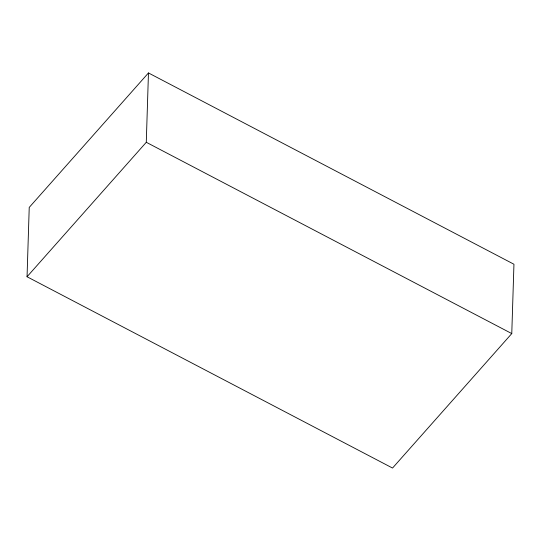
<?xml version="1.0" encoding="UTF-8"?>
<svg xmlns="http://www.w3.org/2000/svg" width="541" height="541" viewBox="0 0 541 541"><rect width="100%" height="100%" fill="white"/><g stroke="black" fill="none" stroke-linecap="round" stroke-linejoin="round"><path stroke-width="0.81" d="M27.05 276.755L29.228 207.413L148.464 72.947L513.95 264.245L511.772 333.587L392.536 468.053L27.05 276.755L146.28 142.29L148.464 72.947M146.28 142.29L511.772 333.587"/></g></svg>
